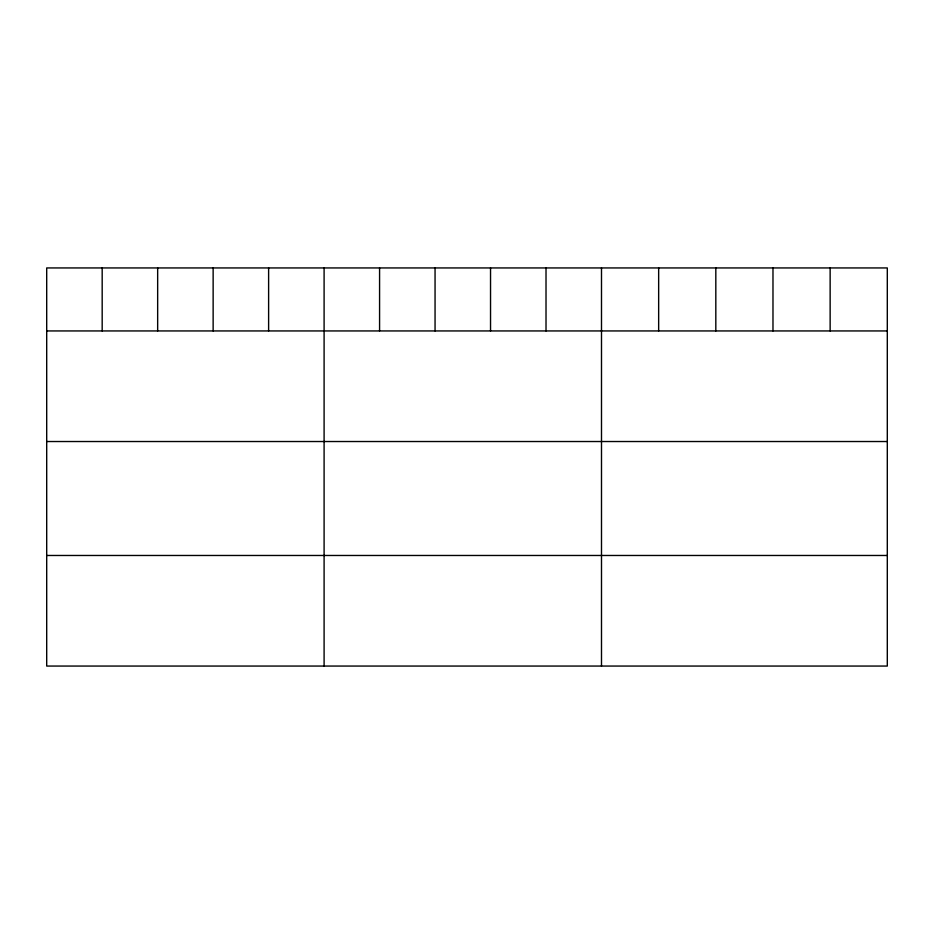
<?xml version="1.0" encoding="UTF-8"?>
<svg xmlns="http://www.w3.org/2000/svg" width="934" height="934" viewBox="0 0 934 934"><rect width="100%" height="100%" fill="white"/><g stroke="black" fill="none" stroke-linecap="round" stroke-linejoin="round"><path stroke-width="1.4" d="M887.3 330.94L887.3 666.059L46.7 666.059L46.7 267.941L887.3 267.941L887.3 330.94L46.7 330.94M46.7 441.525L887.3 441.525M46.7 555.473L887.3 555.473M830.139 267.941L830.139 330.94M772.978 267.941L772.978 330.94M715.818 267.941L715.818 330.94M658.657 267.941L658.657 330.94M601.496 267.941L601.496 666.059M546.016 267.941L546.016 330.94M490.537 267.941L490.537 330.94M435.057 267.941L435.057 330.94M379.578 267.941L379.578 330.94M324.098 267.941L324.098 666.059M268.618 267.941L268.618 330.94M213.139 267.941L213.139 330.94M157.659 267.941L157.659 330.94M102.18 267.941L102.18 330.94"/></g></svg>
